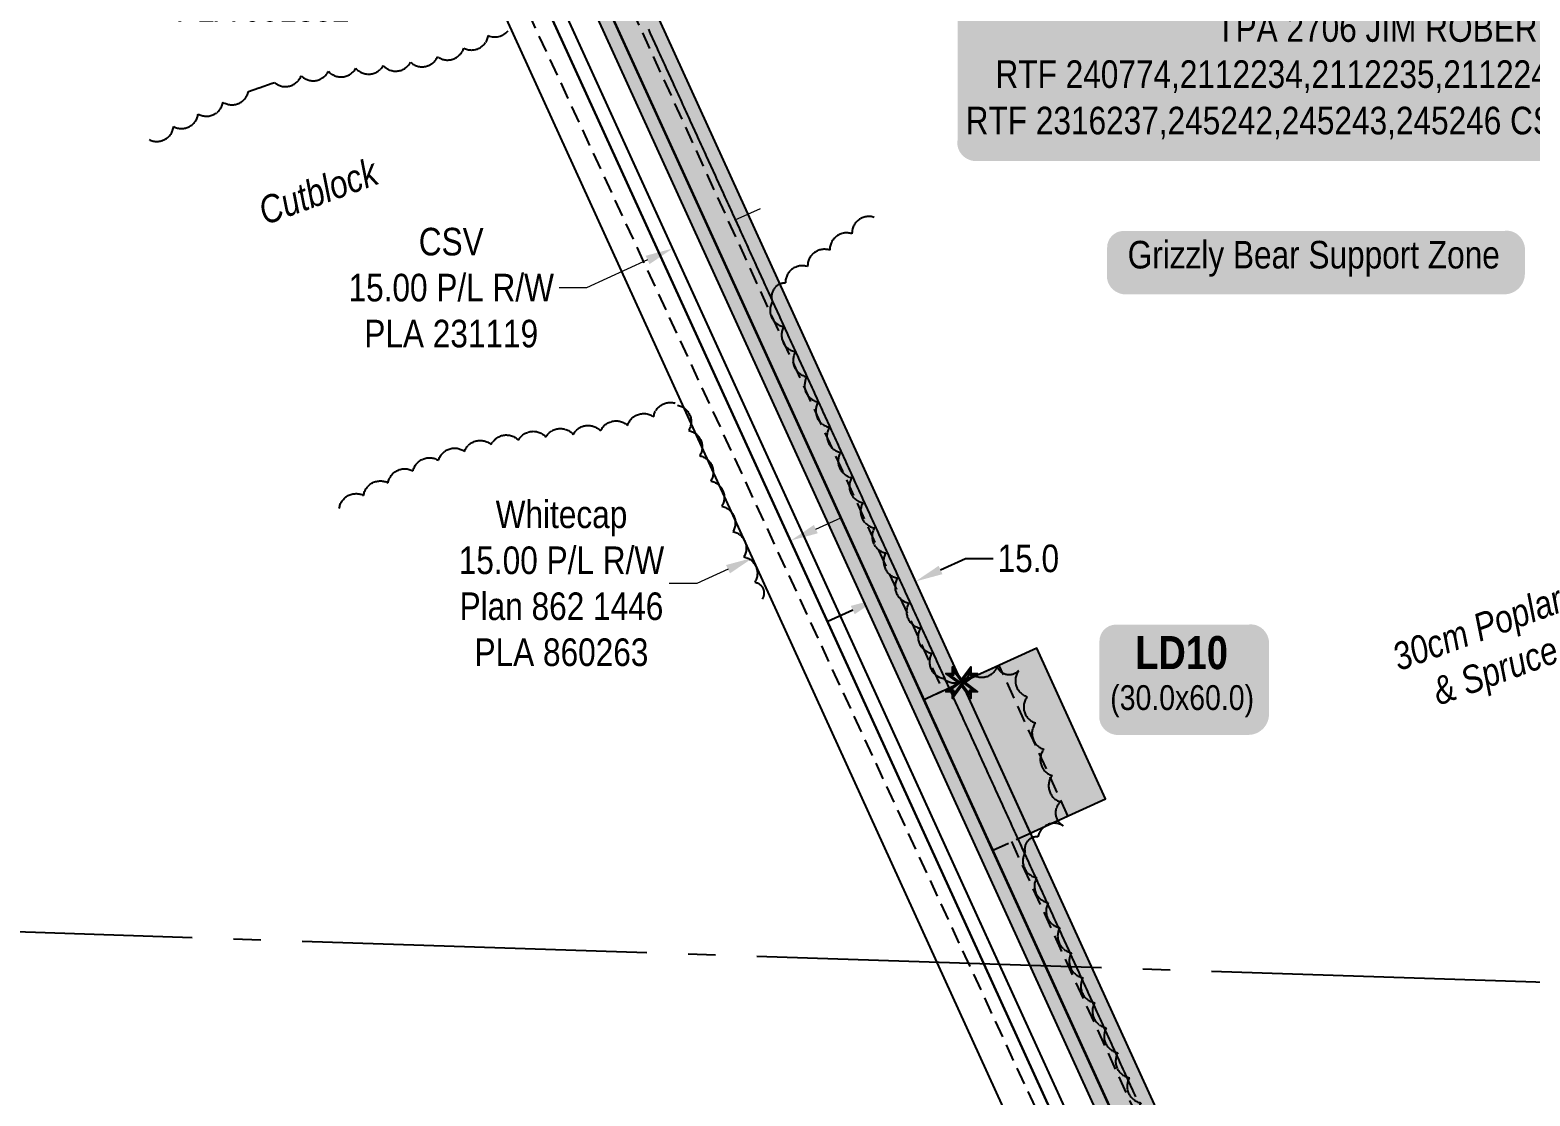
# Model space of a CAD drawing. Extents: x 347027 to 353466, y 6157949 to 6165050.
# Drawn here: x 350532 to 351076, y 6159151 to 6159537 of the extents above; entities that cross this region are included whole.
import ezdxf

# ---------------------------------------------------------------- set-up
doc = ezdxf.new("R2010")
doc.units = 0
doc.header["$LTSCALE"] = 5
doc.header["$PDSIZE"] = 20
for name, pattern in [('0', [1, 1, 0]), ('foc-QUARTERLINE', [33, 25, -3, 2, -3]), ('HIDDEN2', [1.875, 1.25, -0.625]), ('UG_PIPE', [1.875, 1.25, -0.625])]:
    doc.linetypes.add(name, pattern=pattern)
doc.layers.get('Defpoints').update_dxf_attribs({"color": 9})
for name, color, linetype in [('AS-PIPE-UG', 44, 'UG_PIPE'), ('AS-SURFACE IMPACT', 7, 'Continuous'), ('AS-WILDLIFE-BLOCK', 131, 'Continuous'), ('C-RW', 13, 'Continuous'), ('F-RW', 190, 'Continuous'), ('L-MON', 1, 'Continuous'), ('L-QSEC', 8, 'foc-QUARTERLINE'), ('P-PROPOSED', 10, 'Continuous'), ('P-PROPOSED-H', 21, 'Continuous'), ('P-TEMP-BLOCKS', 250, 'Continuous'), ('P-TEMP-H', 41, 'Continuous'), ('P-TEMP_LOG DECK', 46, 'Continuous'), ('P-TXT', 4, 'Continuous'), ('P-WORKAREA', 113, 'Continuous'), ('P-WORKAREA-H', 111, 'Continuous'), ('T-BUSH', 110, '0'), ('T-BUSH-T', 110, 'Continuous'), ('T-EXISTING TFA', 220, 'HIDDEN2')]:
    doc.layers.add(name, color=color, linetype=linetype)
for name, color, linetype, lineweight in [('C-RW-T', 13, 'Continuous', 9), ('F-RW-T', 190, 'Continuous', 9), ('T-TEXT', 48, 'Continuous', 18)]:
    doc.layers.add(name, color=color, linetype=linetype, lineweight=lineweight)
doc.styles.add('100L', font='ARIALN.TTF', dxfattribs={"height": 11})
doc.styles.add('80', font='ARIALN.TTF', dxfattribs={"height": 10})
doc.styles.add('80CG', font='ARIALN.TTF', dxfattribs={"height": 10})
doc.styles.add('BOLD', font='ARIALNB.TTF')
doc.dimstyles.new('Compass 5 000', dxfattribs={"dimscale": 5, "dimtxt": 9, "dimasz": 2, "dimexe": 0.2, "dimexo": 0.0625, "dimgap": 0.5, "dimtad": 0, "dimtih": 1, "dimtoh": 1, "dimzin": 0, "dimdsep": 46, "dimtxsty": '80CG', "dimcen": 0.1, "dimse1": 1, "dimse2": 1, "dimclrd": 256, "dimclrt": 256, "dimaunit": 1, "dimadec": 4, "dimazin": 0, "dimtfac": 0.06, "dimtofl": 0, "dimtmove": 0, "dimatfit": 1, "dimfxl": 0.2, "dimtolj": 1, "dimtzin": 0, "dimlwd": -1, "dimarcsym": 0})

# ---------------------------------------------------------------- blocks, each defined once
blk = doc.blocks.new('*U37')
h = blk.add_hatch(color=255)
edge = h.paths.add_edge_path()
edge.add_line((-69, -11.5), (69, -11.5))
edge.add_arc((69, -5.5), 6, 270, 360)
edge.add_line((75, -5.5), (75, 4))
edge.add_arc((69, 4), 6, 0, 90)
edge.add_line((69, 10), (-69, 10))
edge.add_arc((-69, 4), 6, 90, 180)
edge.add_line((-75, 4), (-75, -5.5))
edge.add_arc((-69, -5.5), 6, 180, 270)
at = {"color": 131, "flags": 128}
blk.add_lwpolyline([(-69, -11.5, 3, 3, 0), (69, -11.5, 3, 3, 0.414214), (75, -5.5, 3, 3, 0), (75, 4, 3, 0, 0.414214), (69, 10, 0, 0, 0), (-69, 10, 0, 0, 0.414214), (-75, 4, 0, 0, 0), (-75, -5.5, 0, 3, 0.414214)], format="xyseb", close=True, dxfattribs=at)
at = {"color": 131, "style": '80'}
blk.add_attdef('ENTER_TEXT_001', (-35.99, -5), '', height=10, dxfattribs=at)
blk = doc.blocks.new('*U49')
h = blk.add_hatch(color=255)
edge = h.paths.add_edge_path()
edge.add_line((-176.5, -45.5), (176.5, -45.5))
edge.add_arc((176.5, -39.5), 6, 270, 360)
edge.add_line((182.5, -39.5), (182.5, 38))
edge.add_arc((176.5, 38), 6, 0, 90)
edge.add_line((176.5, 44), (-176.5, 44))
edge.add_arc((-176.5, 38), 6, 90, 180)
edge.add_line((-182.5, 38), (-182.5, -39.5))
edge.add_arc((-176.5, -39.5), 6, 180, 270)
at = {"color": 44, "flags": 128}
blk.add_lwpolyline([(-176.5, -45.5, 3, 3, 0), (176.5, -45.5, 3, 3, 0.414214), (182.5, -39.5, 3, 3, 0), (182.5, 38, 3, 0, 0.414214), (176.5, 44, 0, 0, 0), (-176.5, 44, 0, 0, 0.414214), (-182.5, 38, 0, 0, 0), (-182.5, -39.5, 0, 3, 0.414214)], format="xyseb", close=True, dxfattribs=at)
at = {"color": 44, "style": '80'}
blk.add_attdef('ENTER_TEXT_001', (-35.99, -5), '', height=10, dxfattribs=at)
blk = doc.blocks.new('*D122')
at = {"layer": 'C-RW-T', "transparency": 16777216}
for p, q in [((350788.09, 6159468.51), (350797.19, 6159472.66)), ((350756.26, 6159453.98), (350734.15, 6159443.89)), ((350734.15, 6159443.89), (350724.15, 6159443.89))]:
    blk.add_line(p, q, dxfattribs=at)
for points in [[(350787.4, 6159470.03), (350788.78, 6159466.99), (350779, 6159464.36)], [(350755.56, 6159455.5), (350756.95, 6159452.46), (350765.35, 6159458.13)]]:
    blk.add_solid(points, dxfattribs=at)
at = {"layer": 'Defpoints', "color": 0, "transparency": 16777216}
for p in [(350765.35, 6159458.13), (350827.45, 6159358.19), (350813.81, 6159351.97)]:
    blk.add_point(p, dxfattribs=at)
at = {"layer": 'C-RW-T', "transparency": 16777216, "insert": (350685.06, 6159443.89), "char_height": 10, "attachment_point": 5, "style": '80CG'}
blk.add_mtext('\\A1;CSV\\P15.00 P/L R/W\\PPLA 231119', dxfattribs=at)
blk = doc.blocks.new('*D69')
at = {"layer": 'Defpoints', "color": 0, "transparency": 16777216}
for p in [(350705.72, 6159588.75), (350780.59, 6159424.69), (350776.06, 6159422.63)]:
    blk.add_point(p, dxfattribs=at)
at = {"layer": 'F-RW-T', "transparency": 16777216}
for p, q in [((350714.82, 6159592.9), (350723.92, 6159597.05)), ((350692.1, 6159582.53), (350665.47, 6159570.38)), ((350665.47, 6159570.38), (350655.47, 6159570.38))]:
    blk.add_line(p, q, dxfattribs=at)
for points in [[(350714.13, 6159594.42), (350715.51, 6159591.39), (350705.72, 6159588.75)], [(350691.4, 6159584.05), (350692.79, 6159581.02), (350701.19, 6159586.68)]]:
    blk.add_solid(points, dxfattribs=at)
at = {"layer": 'F-RW-T', "transparency": 16777216, "insert": (350616.7, 6159570.38), "char_height": 10, "attachment_point": 5, "style": '80CG'}
blk.add_mtext('\\A1;Taqa\\P5.00 P/L R/W\\PPlan 002 0385\\PPLA 991352', dxfattribs=at)
blk = doc.blocks.new('*D72')
at = {"layer": 'Defpoints', "color": 0, "transparency": 16777216}
for p in [(350804.98, 6159359.26), (350791.33, 6159353.03), (350794.54, 6159345.99)]:
    blk.add_point(p, dxfattribs=at)
at = {"layer": 'F-RW-T', "transparency": 16777216}
for p, q in [((350817.29, 6159356.37), (350826.39, 6159360.52)), ((350785.44, 6159341.83), (350774.13, 6159336.67)), ((350774.13, 6159336.67), (350764.13, 6159336.67))]:
    blk.add_line(p, q, dxfattribs=at)
for points in [[(350816.6, 6159357.89), (350817.99, 6159354.85), (350808.2, 6159352.22)], [(350784.75, 6159343.35), (350786.14, 6159340.32), (350794.54, 6159345.99)]]:
    blk.add_solid(points, dxfattribs=at)
at = {"layer": 'F-RW-T', "transparency": 16777216, "insert": (350725.04, 6159336.67), "char_height": 10, "attachment_point": 5, "style": '80CG'}
blk.add_mtext('\\A1;Whitecap\\P15.00 P/L R/W\\PPlan 862 1446\\PPLA 860263', dxfattribs=at)
blk = doc.blocks.new('TEMP')
h = blk.add_hatch(color=255)
h.dxf.hatch_style = 1
h.paths.add_polyline_path([(-1.15, -0.67), (-0.67, -0.67), (-0.67, -1.15), (0, -0.25), (0.67, -1.15), (0.67, -0.67), (1.15, -0.67), (0.25, 0), (1.15, 0.67), (0.67, 0.67), (0.67, 1.15), (0, 0.25), (-0.67, 1.15), (-0.67, 0.67), (-1.15, 0.67), (-0.25, 0)])
h = blk.add_hatch(color=1)
h.dxf.hatch_style = 1
h.paths.add_polyline_path([(-0.06, 0), (0.57, -0.85), (0.57, -0.36), (0, 0.06), (-0.85, -0.57), (-0.36, -0.57), (0.06, 0), (-0.57, 0.85), (-0.57, 0.36), (0, -0.06), (0.85, 0.57), (0.36, 0.57)])
at = {"color": 1}
for p, q in [((-0.08, 0), (0.08, 0)), ((0, 0.08), (0, -0.08))]:
    blk.add_line(p, q, dxfattribs=at)
at = {"color": 255, "flags": 128}
blk.add_lwpolyline([(-0.25, 0), (-1.15, 0.67), (-0.67, 0.67), (-0.67, 1.15), (0, 0.25), (0.67, 1.15), (0.67, 0.67), (1.15, 0.67), (0.25, 0), (1.15, -0.67), (0.67, -0.67), (0.67, -1.15), (0, -0.25), (-0.67, -1.15), (-0.67, -0.67), (-1.15, -0.67)], close=True, dxfattribs=at)
at = {"color": 1, "flags": 128}
blk.add_lwpolyline([(-0.08, 0), (-0.85, 0.57), (-0.57, 0.57), (-0.57, 0.85), (0, 0.08), (0.57, 0.85), (0.57, 0.57), (0.85, 0.57), (0.08, 0), (0.85, -0.57), (0.57, -0.57), (0.57, -0.85), (0, -0.08), (-0.57, -0.85), (-0.57, -0.57), (-0.85, -0.57)], close=True, dxfattribs=at)
blk = doc.blocks.new('*U189')
h = blk.add_hatch(color=191)
edge = h.paths.add_edge_path()
edge.add_line((-24, -20), (24, -20))
edge.add_arc((24, -14), 6, 270, 360)
edge.add_line((30, -14), (30, 12.5))
edge.add_arc((24, 12.5), 6, 0, 90)
edge.add_line((24, 18.5), (-24, 18.5))
edge.add_arc((-24, 12.5), 6, 90, 180)
edge.add_line((-30, 12.5), (-30, -14))
edge.add_arc((-24, -14), 6, 180, 270)
at = {"color": 250, "flags": 128}
blk.add_lwpolyline([(-24, -20, 3, 3, 0), (24, -20, 3, 3, 0.414214), (30, -14, 3, 3, 0), (30, 12.5, 3, 0, 0.414214), (24, 18.5, 0, 0, 0), (-24, 18.5, 0, 0, 0.414214), (-30, 12.5, 0, 0, 0), (-30, -14, 0, 3, 0.414214)], format="xyseb", close=True, dxfattribs=at)
at = {"flags": 128}
blk.add_lwpolyline([(-24.63, -14.8, 0, 7.5, 0), (0, 0, 0, 0, 0)], format="xyseb", dxfattribs=at)
at = {"color": 250}
for tag, p, height, style in [('TEMP_AREA_W1_001', (-9.21, 2.24), 12, 'BOLD'), ('ENTER_TEXT_001', (-30.66, -12.47), 9, '80')]:
    blk.add_attdef(tag, p, '', height=height, dxfattribs=dict(at, style=style))
blk = doc.blocks.new('*D235')
at = {"layer": 'Defpoints', "color": 0, "transparency": 16777216}
for p in [(350852.83, 6159338.7), (350853.43, 6159337.39), (350839.19, 6159332.48)]:
    blk.add_point(p, dxfattribs=at)
at = {"layer": 'P-TXT', "transparency": 16777216}
for p, q in [((350862.52, 6159341.55), (350871.62, 6159345.7)), ((350871.62, 6159345.7), (350881.62, 6159345.7)), ((350830.69, 6159327.01), (350821.59, 6159322.86))]:
    blk.add_line(p, q, dxfattribs=at)
for points in [[(350861.83, 6159343.06), (350863.22, 6159340.03), (350853.43, 6159337.39)], [(350830, 6159328.53), (350831.38, 6159325.5), (350839.79, 6159331.17)]]:
    blk.add_solid(points, dxfattribs=at)
at = {"layer": 'P-TXT', "transparency": 16777216, "insert": (350894.37, 6159345.7), "char_height": 10, "attachment_point": 5, "style": '80CG'}
blk.add_mtext('\\A1;15.0', dxfattribs=at)

msp = doc.modelspace()

# ---------------------------------------------------------------- hatches: boundary and pattern name
at = {"layer": 'P-PROPOSED-H'}
h = msp.add_hatch(color=256, dxfattribs=at)
h.dxf.hatch_style = 1
h.paths.add_polyline_path([(349071.588, 6164537.694), (349086.575, 6164537.171), (349067.314, 6163985.307), (349085.005, 6163919), (349074.357, 6163607.538), (349069.582, 6163389.634), (349063.657, 6163274.078), (349041.711, 6163211.971), (349031.091, 6162819.545), (349019.053, 6162769.819), (349000.85, 6162239.091), (348984.963, 6162181.488), (349042.785, 6162018.632), (349032.946, 6161574.903), (349373.228, 6160914.377), (349533.941, 6160881.02), (349622.67, 6160762.612), (349747.609, 6160761.905), (349747.777, 6160766.903), (350146.773, 6160764.643), (350196.848, 6160654.939), (350246.79, 6160654.571), (350406.69, 6160304.187), (350602.109, 6159876.003), (350612.691, 6159864.849), (350870.169, 6159300.714), (351063.137, 6158877.92), (351095.812, 6158809.66), (351136.641, 6158724.366), (351202.148, 6158592.506), (351209.757, 6158577.19), (351214.263, 6158567.999), (351285.68, 6158421.816), (351300.183, 6158379.243), (351284.161, 6158379.77), (351271.791, 6158416.084), (351212.911, 6158501.531), (351199.18, 6158531.605), (351197.229, 6158568.702), (351081.021, 6158802.618), (350856.526, 6159294.487), (350600.089, 6159856.344), (350589.506, 6159867.498), (350393.255, 6160298.066), (350237.261, 6160639.645), (350187.153, 6160640.014), (350137.389, 6160749.7), (349762.275, 6160751.824), (349762.107, 6160746.826), (349615.136, 6160747.659), (349525.341, 6160867.49), (349363.174, 6160901.148), (349017.87, 6161571.424), (349027.731, 6162016.21), (348969.25, 6162180.921), (348985.923, 6162241.373), (349004.119, 6162771.861), (349016.143, 6162821.534), (349026.784, 6163214.739), (349048.792, 6163277.021), (349054.595, 6163390.182), (349059.366, 6163607.958), (349069.942, 6163917.287), (349052.25, 6163983.598), (349071.588, 6164537.694), (349086.575, 6164537.171)])
at = {"layer": 'P-TEMP-H'}
h = msp.add_hatch(color=256, dxfattribs=at)
h.dxf.hatch_style = 1
h.paths.add_polyline_path([(350895.074, 6159246.143), (350922.36, 6159258.595), (350897.456, 6159313.166), (350870.17, 6159300.714)])
at = {"layer": 'P-WORKAREA-H'}
h = msp.add_hatch(color=256, dxfattribs=at)
h.dxf.hatch_style = 1
h.paths.add_polyline_path([(350608.326, 6159838.296), (350900.581, 6159197.964), (351081.021, 6158802.618), (351185.052, 6158593.213), (351179.354, 6158593.449), (351076.508, 6158800.467), (350896.033, 6159195.888), (350601.982, 6159840.157)])

# ---------------------------------------------------------------- linework, layer by layer
at = {"layer": 'AS-PIPE-UG', "flags": 128}
msp.add_lwpolyline([(350087.781, 6160907.06), (350148.632, 6160782.437), (350167.089, 6160735.805), (350259.372, 6160537.734), (350318.794, 6160404.908), (350371.062, 6160289.011), (350432.423, 6160152.889), (350498.822, 6160011.45), (350561.886, 6159869.689), (350588.768, 6159811.79), (351156.225, 6158586.57), (351162.181, 6158572.518)], dxfattribs=at)
at = {"layer": 'C-RW', "flags": 128}
msp.add_lwpolyline([(349747.777, 6160766.903), (350163.319, 6160764.55), (350379.614, 6160291.836), (350576.901, 6159858.996), (350587.486, 6159847.839), (351067.481, 6158796.167), (351182.417, 6158564.812), (351184.354, 6158527.97), (351199.816, 6158494.106), (351258.264, 6158409.284), (351268.139, 6158380.296), (351284.161, 6158379.77), (351271.791, 6158416.084), (351212.911, 6158501.531), (351199.18, 6158531.605), (351197.229, 6158568.702), (351081.021, 6158802.618), (350600.089, 6159856.344), (350589.506, 6159867.498), (350393.255, 6160298.066), (350175.686, 6160774.477), (349592.622, 6160777.779)], dxfattribs=at)
at = {"layer": 'F-RW', "flags": 128}
msp.add_lwpolyline([(350488.18, 6160053.646), (350583.414, 6159844.18), (350590.432, 6159828.805), (350878.272, 6159198.682), (351160.846, 6158579.151), (351162.707, 6158575.074), (351165.127, 6158569.773), (351199.816, 6158494.106), (351258.264, 6158409.284), (351268.139, 6158380.296), (351258.344, 6158380.619), (351252.16, 6158380.824), (351244.653, 6158402.495), (351186.718, 6158486.685), (351148.234, 6158570.658), (351142.008, 6158584.299), (350861.316, 6159199.235), (350573.548, 6159829.673), (350566.53, 6159845.046), (350142.198, 6160774.667)], dxfattribs=at)
at = {"layer": 'F-RW'}
for points in [[(350403.215, 6159853.548), (350481.256, 6159849.485), (350511.386, 6159847.917), (350566.783, 6159845.033), (350583.414, 6159844.18), (350589.294, 6159843.878), (350883.818, 6159198.498), (350936.258, 6159083.599), (351067.481, 6158796.167), (351165.766, 6158598.328)], [(351165.117, 6158579.033), (351160.846, 6158579.151), (350878.272, 6159198.682), (350590.432, 6159828.805), (350573.8, 6159829.659), (350510.88, 6159832.986), (350480.749, 6159834.547), (350402.705, 6159838.588)]]:
    msp.add_lwpolyline(points, dxfattribs=at)
at = {"layer": 'L-QSEC'}
msp.add_line((351250.684, 6159186.404), (350479.758, 6159211.859), dxfattribs=at)
at = {"layer": 'P-PROPOSED', "flags": 128}
msp.add_lwpolyline([(350406.69, 6160304.187), (350602.109, 6159876.003), (350612.691, 6159864.849), (350870.169, 6159300.714), (351063.137, 6158877.92), (351095.812, 6158809.66), (351136.641, 6158724.366), (351202.148, 6158592.506), (351209.757, 6158577.19), (351214.263, 6158567.999), (351285.68, 6158421.816), (351300.183, 6158379.243), (351284.161, 6158379.77), (351271.791, 6158416.084), (351212.911, 6158501.531), (351199.18, 6158531.605), (351197.229, 6158568.702), (351081.021, 6158802.618), (350856.526, 6159294.487), (350600.089, 6159856.344), (350589.506, 6159867.498), (350393.255, 6160298.066)], dxfattribs=at)
at = {"layer": 'P-PROPOSED'}
msp.add_polyline3d([(350756.549, 6159537.619, 892.496), (350756.964, 6159536.71, 892.49), (350757.379, 6159535.801, 892.501), (350757.793, 6159534.893, 892.51), (350758.208, 6159533.984, 892.447), (350758.623, 6159533.075, 892.361), (350759.038, 6159532.167, 892.321), (350759.452, 6159531.258, 892.21), (350759.867, 6159530.349, 892.211), (350760.282, 6159529.441, 892.237), (350760.697, 6159528.532, 892.232), (350761.111, 6159527.623, 892.207), (350761.526, 6159526.715, 892.2), (350761.941, 6159525.806, 892.189), (350762.355, 6159524.897, 892.185), (350762.77, 6159523.989, 892.15), (350763.185, 6159523.08, 892.09), (350763.6, 6159522.171, 892.086), (350764.014, 6159521.263, 892.068), (350764.429, 6159520.354, 892.057), (350764.844, 6159519.445, 891.93), (350765.259, 6159518.537, 891.92), (350765.673, 6159517.628, 891.86), (350766.088, 6159516.719, 891.857), (350766.503, 6159515.811, 891.818), (350766.917, 6159514.902, 891.75), (350767.332, 6159513.993, 891.693), (350767.747, 6159513.085, 891.6), (350768.162, 6159512.176, 891.6), (350768.576, 6159511.267, 891.597), (350768.991, 6159510.359, 891.608), (350769.406, 6159509.45, 891.471), (350769.821, 6159508.541, 891.46), (350770.235, 6159507.633, 891.384), (350770.65, 6159506.724, 891.405), (350771.065, 6159505.815, 891.285), (350771.479, 6159504.907, 891.17), (350771.894, 6159503.998, 891.14), (350772.309, 6159503.089, 891.115), (350772.724, 6159502.181, 891.115), (350773.138, 6159501.272, 891.02), (350773.553, 6159500.363, 891.018), (350773.968, 6159499.455, 890.856), (350774.383, 6159498.546, 890.85), (350774.797, 6159497.637, 890.767), (350775.212, 6159496.729, 890.74), (350775.627, 6159495.82, 890.707), (350776.041, 6159494.911, 890.676), (350776.456, 6159494.003, 890.64), (350776.871, 6159493.094, 890.609), (350777.286, 6159492.185, 890.604), (350777.7, 6159491.277, 890.58), (350778.115, 6159490.368, 890.557), (350778.53, 6159489.459, 890.437), (350778.945, 6159488.551, 890.43), (350779.359, 6159487.642, 890.35), (350779.774, 6159486.733, 890.32), (350780.189, 6159485.825, 890.281), (350780.603, 6159484.916, 890.258), (350781.018, 6159484.007, 890.237), (350781.433, 6159483.099, 890.18), (350781.848, 6159482.19, 890.165), (350782.262, 6159481.281, 890.063), (350782.677, 6159480.373, 890.022), (350783.092, 6159479.464, 890.036), (350783.507, 6159478.555, 890.04), (350783.921, 6159477.647, 889.93), (350784.336, 6159476.738, 889.894), (350784.751, 6159475.829, 889.918), (350785.165, 6159474.921, 889.94), (350785.58, 6159474.012, 889.907), (350785.995, 6159473.103, 889.848), (350786.41, 6159472.195, 889.817), (350786.824, 6159471.286, 889.685), (350787.239, 6159470.377, 889.68), (350787.654, 6159469.469, 889.635), (350788.069, 6159468.56, 889.62), (350788.483, 6159467.651, 889.562), (350788.898, 6159466.743, 889.57), (350789.313, 6159465.834, 889.516), (350789.727, 6159464.925, 889.47), (350790.142, 6159464.017, 889.406), (350790.557, 6159463.108, 889.33), (350790.972, 6159462.199, 889.329), (350791.386, 6159461.291, 889.23), (350791.801, 6159460.382, 889.23), (350792.216, 6159459.473, 889.158), (350792.631, 6159458.565, 889.15), (350793.045, 6159457.656, 889.1), (350793.46, 6159456.747, 889.08), (350793.875, 6159455.839, 889.053), (350794.289, 6159454.93, 889.014), (350794.704, 6159454.021, 888.966), (350795.119, 6159453.113, 888.91), (350795.534, 6159452.204, 888.891), (350795.948, 6159451.295, 888.797), (350796.363, 6159450.387, 888.777), (350796.778, 6159449.478, 888.699), (350797.193, 6159448.569, 888.68), (350797.607, 6159447.661, 888.616), (350798.022, 6159446.752, 888.585), (350798.437, 6159445.843, 888.512), (350798.851, 6159444.935, 888.487), (350799.266, 6159444.026, 888.473), (350799.681, 6159443.117, 888.44), (350800.096, 6159442.209, 888.411), (350800.51, 6159441.3, 888.285), (350800.925, 6159440.391, 888.25), (350801.34, 6159439.483, 888.17), (350801.755, 6159438.574, 888.16), (350802.169, 6159437.665, 888.078), (350802.584, 6159436.757, 888.039), (350802.999, 6159435.848, 888.025), (350803.413, 6159434.939, 888.02), (350803.828, 6159434.031, 888.003), (350804.243, 6159433.122, 887.949), (350804.658, 6159432.213, 887.919), (350805.072, 6159431.305, 887.88), (350805.487, 6159430.396, 887.88), (350805.902, 6159429.487, 887.888), (350806.317, 6159428.579, 887.848), (350806.731, 6159427.67, 887.716), (350807.146, 6159426.761, 887.66), (350807.561, 6159425.853, 887.655), (350807.975, 6159424.944, 887.644), (350808.39, 6159424.035, 887.586), (350808.805, 6159423.127, 887.546), (350809.22, 6159422.218, 887.533), (350809.634, 6159421.309, 887.44), (350810.049, 6159420.401, 887.428), (350810.464, 6159419.492, 887.358), (350810.879, 6159418.583, 887.341), (350811.293, 6159417.675, 887.319), (350811.708, 6159416.766, 887.31), (350812.123, 6159415.857, 887.254), (350812.537, 6159414.949, 887.233), (350812.952, 6159414.04, 887.217), (350813.367, 6159413.131, 887.17), (350813.782, 6159412.222, 887.171), (350814.196, 6159411.314, 887.153), (350814.611, 6159410.405, 887.116), (350815.026, 6159409.496, 887.002), (350815.44, 6159408.588, 886.99), (350815.855, 6159407.679, 886.865), (350816.27, 6159406.77, 886.791), (350816.685, 6159405.862, 886.715), (350817.099, 6159404.953, 886.63), (350817.514, 6159404.044, 886.567), (350817.929, 6159403.136, 886.439), (350818.344, 6159402.227, 886.41), (350818.758, 6159401.318, 886.281), (350819.173, 6159400.41, 886.28), (350819.588, 6159399.501, 886.132), (350820.002, 6159398.592, 886.093), (350820.417, 6159397.684, 885.874), (350820.832, 6159396.775, 885.723), (350821.247, 6159395.866, 885.669), (350821.661, 6159394.958, 885.63), (350822.076, 6159394.049, 885.574), (350822.491, 6159393.14, 885.415), (350822.906, 6159392.232, 885.327), (350823.32, 6159391.323, 885.31), (350823.735, 6159390.414, 885.31), (350824.15, 6159389.506, 885.245), (350824.564, 6159388.597, 885.207), (350824.979, 6159387.688, 885.187), (350825.394, 6159386.78, 885.19), (350825.809, 6159385.871, 885.11), (350826.223, 6159384.962, 885.014), (350826.638, 6159384.054, 884.95), (350827.053, 6159383.145, 884.85), (350827.468, 6159382.236, 884.839), (350827.882, 6159381.328, 884.77), (350828.297, 6159380.419, 884.794), (350828.712, 6159379.51, 884.731), (350829.126, 6159378.602, 884.71), (350829.541, 6159377.693, 884.615), (350829.956, 6159376.784, 884.567), (350830.371, 6159375.876, 884.501), (350830.785, 6159374.967, 884.459), (350831.2, 6159374.058, 884.406), (350831.615, 6159373.15, 884.29), (350832.03, 6159372.241, 884.277), (350832.444, 6159371.332, 884.235), (350832.859, 6159370.424, 884.276), (350833.274, 6159369.515, 884.151), (350833.688, 6159368.606, 884.13), (350834.103, 6159367.698, 884.131), (350834.518, 6159366.789, 884.175), (350834.933, 6159365.88, 884.215), (350835.347, 6159364.972, 884.21), (350835.762, 6159364.063, 884.16), (350836.177, 6159363.154, 884.056), (350836.592, 6159362.246, 884.054), (350837.006, 6159361.337, 883.99), (350837.421, 6159360.428, 883.99), (350837.836, 6159359.52, 883.862), (350838.25, 6159358.611, 883.847), (350838.665, 6159357.702, 883.729), (350839.08, 6159356.794, 883.66), (350839.495, 6159355.885, 883.543), (350839.909, 6159354.976, 883.421), (350840.324, 6159354.068, 883.381), (350840.739, 6159353.159, 883.28), (350841.154, 6159352.25, 883.267), (350841.568, 6159351.342, 883.03), (350841.983, 6159350.433, 883.046), (350842.398, 6159349.524, 882.887), (350842.812, 6159348.616, 882.866), (350843.227, 6159347.707, 882.79), (350843.642, 6159346.798, 882.75), (350844.057, 6159345.89, 882.65), (350844.471, 6159344.981, 882.609), (350844.886, 6159344.072, 882.64), (350845.301, 6159343.164, 882.53), (350845.716, 6159342.255, 882.502), (350846.13, 6159341.346, 882.316), (350846.545, 6159340.438, 882.361), (350846.96, 6159339.529, 882.307), (350847.374, 6159338.62, 882.29), (350847.789, 6159337.712, 882.197), (350848.204, 6159336.803, 882.141), (350848.619, 6159335.894, 882.03), (350849.033, 6159334.986, 881.92), (350849.448, 6159334.077, 881.881), (350849.863, 6159333.168, 881.79), (350850.278, 6159332.26, 881.757), (350850.692, 6159331.351, 881.644), (350851.107, 6159330.442, 881.64), (350851.522, 6159329.534, 881.514), (350851.936, 6159328.625, 881.49), (350852.351, 6159327.716, 881.412), (350852.766, 6159326.808, 881.408), (350853.181, 6159325.899, 881.32), (350853.595, 6159324.99, 881.21), (350854.01, 6159324.082, 881.111), (350854.425, 6159323.173, 880.911), (350854.84, 6159322.264, 880.907), (350855.254, 6159321.356, 880.74), (350855.669, 6159320.447, 880.74), (350856.084, 6159319.538, 880.665), (350856.498, 6159318.63, 880.678), (350856.913, 6159317.721, 880.508), (350857.328, 6159316.812, 880.4), (350857.743, 6159315.904, 880.358), (350858.157, 6159314.995, 880.318), (350858.572, 6159314.086, 880.266), (350858.987, 6159313.178, 880.13), (350859.402, 6159312.269, 880.122), (350859.816, 6159311.36, 880.05), (350860.231, 6159310.452, 880.09), (350860.646, 6159309.543, 880.049), (350861.06, 6159308.634, 880.06), (350861.475, 6159307.726, 879.956), (350861.89, 6159306.817, 879.9), (350862.305, 6159305.908, 879.867), (350862.719, 6159305, 879.785), (350863.134, 6159304.091, 879.748), (350863.549, 6159303.182, 879.64), (350863.964, 6159302.274, 879.633), (350864.378, 6159301.365, 879.544), (350864.793, 6159300.456, 879.573), (350865.208, 6159299.548, 879.357), (350865.622, 6159298.639, 879.31), (350866.037, 6159297.73, 879.26), (350866.452, 6159296.821, 879.208), (350866.867, 6159295.912, 879.075), (350867.282, 6159295.003, 878.94), (350867.697, 6159294.094, 878.893), (350868.111, 6159293.185, 878.753), (350868.526, 6159292.277, 878.712), (350868.941, 6159291.368, 878.63), (350869.356, 6159290.459, 878.63), (350869.771, 6159289.55, 878.441), (350870.186, 6159288.641, 878.386), (350870.6, 6159287.732, 878.254), (350871.015, 6159286.823, 878.16), (350871.43, 6159285.914, 878.123), (350871.845, 6159285.005, 878.08), (350872.26, 6159284.096, 878.01), (350872.675, 6159283.188, 877.813), (350873.089, 6159282.279, 877.785), (350873.504, 6159281.37, 877.83), (350873.919, 6159280.461, 877.828), (350874.334, 6159279.552, 877.792), (350874.749, 6159278.643, 877.746), (350875.164, 6159277.734, 877.666), (350875.578, 6159276.825, 877.63), (350875.993, 6159275.916, 877.638), (350876.408, 6159275.007, 877.619), (350876.823, 6159274.098, 877.583), (350877.238, 6159273.19, 877.57), (350877.653, 6159272.281, 877.572), (350878.067, 6159271.372, 877.585), (350878.482, 6159270.463, 877.572), (350878.897, 6159269.554, 877.494), (350879.312, 6159268.645, 877.48), (350879.727, 6159267.736, 877.493), (350880.142, 6159266.827, 877.507), (350880.556, 6159265.918, 877.494), (350880.971, 6159265.009, 877.47), (350881.386, 6159264.1, 877.454), (350881.801, 6159263.192, 877.41), (350882.216, 6159262.283, 877.402), (350882.631, 6159261.374, 877.295), (350883.046, 6159260.465, 877.3), (350883.46, 6159259.556, 877.251), (350883.875, 6159258.647, 877.24), (350884.29, 6159257.738, 877.18), (350884.705, 6159256.829, 877.141), (350885.12, 6159255.92, 877.067), (350885.535, 6159255.011, 876.99), (350885.949, 6159254.103, 876.968), (350886.364, 6159253.194, 876.877), (350886.779, 6159252.285, 876.845), (350887.194, 6159251.376, 876.81), (350887.609, 6159250.467, 876.81), (350888.024, 6159249.558, 876.754), (350888.438, 6159248.649, 876.745), (350888.853, 6159247.74, 876.693), (350889.268, 6159246.831, 876.66), (350889.683, 6159245.922, 876.615), (350890.098, 6159245.013, 876.56), (350890.513, 6159244.105, 876.569), (350890.927, 6159243.196, 876.62), (350891.342, 6159242.287, 876.612), (350891.757, 6159241.378, 876.53), (350892.172, 6159240.469, 876.541), (350892.587, 6159239.56, 876.484), (350893.002, 6159238.651, 876.48), (350893.416, 6159237.742, 876.442), (350893.831, 6159236.833, 876.42), (350894.246, 6159235.924, 876.444), (350894.661, 6159235.016, 876.435), (350895.076, 6159234.107, 876.408), (350895.491, 6159233.198, 876.32), (350895.905, 6159232.289, 876.308), (350896.32, 6159231.38, 876.189), (350896.735, 6159230.471, 876.197), (350897.15, 6159229.562, 876.168), (350897.565, 6159228.653, 876.16), (350897.98, 6159227.744, 876.148), (350898.394, 6159226.835, 876.135), (350898.809, 6159225.926, 876.069), (350899.224, 6159225.018, 875.99), (350899.639, 6159224.109, 875.979), (350900.054, 6159223.2, 875.933), (350900.469, 6159222.291, 875.892), (350900.883, 6159221.382, 875.93), (350901.298, 6159220.473, 875.93), (350901.713, 6159219.564, 875.881), (350902.128, 6159218.655, 875.851), (350902.543, 6159217.746, 875.729), (350902.958, 6159216.837, 875.68), (350903.372, 6159215.928, 875.689), (350903.787, 6159215.02, 875.7), (350904.202, 6159214.111, 875.636), (350904.617, 6159213.202, 875.5), (350905.032, 6159212.293, 875.446), (350905.447, 6159211.384, 875.401), (350905.861, 6159210.475, 875.4), (350906.276, 6159209.566, 875.403), (350906.691, 6159208.657, 875.333), (350907.106, 6159207.748, 875.275), (350907.521, 6159206.839, 875.26), (350907.936, 6159205.931, 875.273), (350908.35, 6159205.022, 875.223), (350908.765, 6159204.113, 875.14), (350909.18, 6159203.204, 875.08), (350909.595, 6159202.295, 875.073), (350910.01, 6159201.386, 874.998), (350910.425, 6159200.477, 875.022), (350910.839, 6159199.568, 874.994), (350911.254, 6159198.659, 874.98), (350911.669, 6159197.75, 874.986), (350912.084, 6159196.841, 874.966), (350912.499, 6159195.933, 874.842), (350912.914, 6159195.024, 874.71), (350913.328, 6159194.115, 874.679), (350913.743, 6159193.206, 874.59), (350914.158, 6159192.297, 874.574), (350914.573, 6159191.388, 874.496), (350914.988, 6159190.479, 874.44), (350915.403, 6159189.57, 874.336), (350915.817, 6159188.661, 874.31), (350916.232, 6159187.752, 874.25), (350916.647, 6159186.843, 874.177), (350917.062, 6159185.935, 874.128), (350917.477, 6159185.026, 874.1), (350917.892, 6159184.117, 874.049), (350918.306, 6159183.208, 873.847), (350918.721, 6159182.299, 873.79), (350919.136, 6159181.39, 873.74), (350919.551, 6159180.481, 873.74), (350919.966, 6159179.572, 873.68), (350920.381, 6159178.663, 873.646), (350920.795, 6159177.754, 873.629), (350921.21, 6159176.846, 873.63), (350921.625, 6159175.937, 873.569), (350922.04, 6159175.028, 873.491), (350922.455, 6159174.119, 873.458), (350922.87, 6159173.21, 873.322), (350923.284, 6159172.301, 873.32), (350923.699, 6159171.392, 873.32), (350924.114, 6159170.483, 873.298), (350924.529, 6159169.574, 873.141), (350924.944, 6159168.665, 873.09), (350925.359, 6159167.756, 873.09), (350925.774, 6159166.848, 873.09), (350926.188, 6159165.939, 873.006), (350926.603, 6159165.03, 872.888), (350927.018, 6159164.121, 872.842), (350927.433, 6159163.212, 872.82), (350927.848, 6159162.303, 872.81), (350928.263, 6159161.394, 872.667), (350928.677, 6159160.485, 872.649), (350929.092, 6159159.576, 872.56), (350929.507, 6159158.667, 872.54), (350929.922, 6159157.758, 872.452), (350930.337, 6159156.85, 872.365), (350930.752, 6159155.941, 872.272), (350931.166, 6159155.032, 872.19), (350931.581, 6159154.123, 872.172), (350931.996, 6159153.214, 872.128), (350932.411, 6159152.305, 872.156), (350932.826, 6159151.396, 872.092), (350933.241, 6159150.487, 872.09)], dxfattribs=at)
at = {"layer": 'P-TEMP_LOG DECK'}
msp.add_lwpolyline([(350895.074, 6159246.143), (350922.36, 6159258.595), (350897.456, 6159313.166), (350870.17, 6159300.714)], close=True, dxfattribs=at)
at = {"layer": 'P-WORKAREA'}
msp.add_lwpolyline([(350608.326, 6159838.296), (350900.581, 6159197.964), (351081.021, 6158802.618), (351185.052, 6158593.213), (351179.354, 6158593.449), (351076.508, 6158800.467), (350896.033, 6159195.888), (350601.982, 6159840.157)], close=True, dxfattribs=at)
at = {"layer": 'T-BUSH', "flags": 128}
for points in [[(350575.558, 6159497.618, 0.520567), (350584.374, 6159502.333, 0.5205671), (350593.262, 6159506.911, 0.5205671), (350602.288, 6159511.208, 0.5205671), (350611.508, 6159515.069), (350620.958, 6159518.325, 0.5205671), (350630.641, 6159520.803, 0.5205671), (350640.503, 6159522.424, 0.5205671), (350650.442, 6159523.507, 0.5205671), (350660.393, 6159524.466, 0.5205671), (350670.311, 6159525.714, 0.5205671), (350680.108, 6159527.688, 0.5205671), (350689.585, 6159530.842, 0.5205671), (350698.5, 6159535.353, 0.3363682), (350705.661, 6159537.119, 0.3363682)], [(350838.426, 6159469.43, 0.5205671), (350830.387, 6159463.481, 0.5205671), (350822.349, 6159457.532, 0.5205671), (350814.311, 6159451.583, 0.5205671), (350806.273, 6159445.635, 0.5205671), (350801.511, 6159438.846, 0.5205671), (350805.698, 6159429.765, 0.5205671), (350809.885, 6159420.684, 0.5205671), (350814.073, 6159411.603, 0.5205671), (350818.141, 6159402.468, 0.5205671), (350822.199, 6159393.328, 0.5205671), (350826.258, 6159384.189, 0.5205671), (350830.317, 6159375.05, 0.5205671), (350834.375, 6159365.91, 0.5205671), (350838.529, 6159356.814, 0.5205671), (350842.693, 6159347.722, 0.5205671), (350846.857, 6159338.63, 0.5205671), (350851.021, 6159329.538, 0.5205671), (350855.185, 6159320.446, 0.5205671), (350859.348, 6159311.354, 0.5205671), (350863.512, 6159302.263, 0.5205671), (350873.275, 6159304.29, 0.5205671), (350883.059, 6159306.358, 0.5205671), (350890.923, 6159305.14, 0.5205671), (350893.933, 6159295.603, 0.5205671), (350896.942, 6159286.067, 0.5205671), (350899.952, 6159276.53, 0.5205671), (350902.961, 6159266.994, 0.5205671), (350905.971, 6159257.457, 0.5205671), (350907.014, 6159248.811, 0.5205671), (350897.861, 6159244.783, 0.5205671), (350893.197, 6159239.059, 0.5205671), (350897.403, 6159229.986, 0.5205671), (350901.608, 6159220.913, 0.5205671), (350905.814, 6159211.841, 0.5205671), (350910.019, 6159202.768, 0.5205671), (350914.225, 6159193.695, 0.5205671), (350918.43, 6159184.623, 0.5205671), (350922.636, 6159175.55, 0.5205671), (350926.841, 6159166.477, 0.5205671), (350931.047, 6159157.404, 0.5205671), (350935.19, 6159148.303, 0.5205671), (350939.307, 6159139.19, 0.5205671), (350943.424, 6159130.077, 0.5205671), (350947.541, 6159120.964, 0.5205671), (350951.658, 6159111.851, 0.5205671), (350955.775, 6159102.737, 0.5205671), (350959.892, 6159093.624, 0.5205671), (350964.009, 6159084.511, 0.5205671), (350968.126, 6159075.398, 0.5205671), (350972.243, 6159066.284, 0.5205671), (350976.36, 6159057.171, 0.5205671), (350980.477, 6159048.058, 0.5205671), (350984.594, 6159038.945, 0.5205671), (350988.714, 6159029.833, 0.5205671), (350992.833, 6159020.721, 0.5205671), (350996.953, 6159011.609, 0.5205671), (351001.073, 6159002.497, 0.5205671), (351005.193, 6158993.385, 0.5205671), (351009.312, 6158984.273, 0.5205671), (351013.432, 6158975.161, 0.5205671), (351017.552, 6158966.049, 0.5205671), (351021.671, 6158956.937, 0.5205671), (351025.791, 6158947.825, 0.5205671), (351029.911, 6158938.713, 0.5205671), (351034.031, 6158929.601, 0.5205671), (351038.368, 6158920.592, 0.5205671), (351042.749, 6158911.602, 0.5205671), (351047.13, 6158902.613, 0.5205671), (351051.511, 6158893.624, 0.5205671), (351055.891, 6158884.634, 0.5205671), (351061.981, 6158879.626, 0.5205671), (351071.514, 6158882.644, 0.5205671), (351081.048, 6158885.662, 0.5205671), (351087.364, 6158878.522, 0.5205671), (351093.42, 6158870.565, 0.5205671), (351099.477, 6158862.607, 0.5205671), (351105.534, 6158854.65, 0.5205671), (351111.59, 6158846.693, 0.5205671), (351110.97, 6158839.316, 0.5205671), (351103.633, 6158832.522, 0.5205671), (351096.295, 6158825.727, 0.5205671), (351096.534, 6158817.586, 0.5205671), (351101.078, 6158808.678, 0.5205671), (351105.623, 6158799.771, 0.5205671), (351110.168, 6158790.863, 0.5205671), (351114.713, 6158781.955, 0.5205671), (351119.257, 6158773.048, 0.5205671), (351123.802, 6158764.14, 0.5205671), (351128.347, 6158755.232, 0.5205671), (351132.891, 6158746.325, 0.5205671), (351137.436, 6158737.417, 0.5205671), (351141.981, 6158728.51, 0.5205671), (351146.525, 6158719.602, 0.5205671), (351150.935, 6158710.627, 0.5205671), (351155.318, 6158701.639, 0.5205671), (351159.701, 6158692.65, 0.5205671), (351164.084, 6158683.662, 0.5205671), (351168.466, 6158674.673, 0.5205671), (351172.849, 6158665.685, 0.5205671), (351177.232, 6158656.697, 0.5205671), (351181.615, 6158647.708, 0.5205671), (351185.997, 6158638.72, 0.5205671), (351193.141, 6158634.17, 0.5205671), (351199.889, 6158631.613, 0.5205671), (351204.024, 6158622.508, 0.5205671), (351208.159, 6158613.403, 0.5205671), (351212.294, 6158604.298, 0.5205671), (351216.429, 6158595.193, 0.5205671), (351229.814, 6158595.47, 0.5205671)], [(350644.464, 6159363.866, -0.5205671), (350653.28, 6159368.581, -0.5205671), (350662.167, 6159373.159, -0.5205671), (350671.194, 6159377.456, -0.5205671), (350680.414, 6159381.317, -0.5205671), (350689.864, 6159384.573, -0.5205671), (350699.546, 6159387.051, -0.5205671), (350709.409, 6159388.672, -0.5205671), (350719.347, 6159389.755, -0.5205671), (350729.299, 6159390.714, -0.5205671), (350739.217, 6159391.962, -0.5205671), (350749.014, 6159393.936, -0.5205671), (350758.491, 6159397.09, -0.4610232), (350766.327, 6159402.052, -0.4610232)], [(350767.183, 6159401.288, -0.5205671), (350771.185, 6159392.126, -0.5205671), (350775.186, 6159382.965, -0.5205671), (350779.188, 6159373.803, -0.5205671), (350783.189, 6159364.641, -0.5205671), (350787.191, 6159355.479, -0.5205671), (350791.193, 6159346.317, -0.5205671), (350795.194, 6159337.156, -0.5205671), (350797.887, 6159330.99, -0.5205671)]]:
    msp.add_lwpolyline(points, format="xyb", dxfattribs=at)
at = {"layer": 'T-EXISTING TFA', "flags": 128}
for points in [[(350688.408, 6159662.836), (350695.229, 6159665.949), (350863.348, 6159297.6), (350856.565, 6159294.402)], [(350888.254, 6159243.03), (351056.373, 6158874.681), (351049.551, 6158871.568), (350881.431, 6159239.916)]]:
    msp.add_lwpolyline(points, close=True, dxfattribs=at)
at = {"layer": 'T-EXISTING TFA'}
msp.add_lwpolyline([(350881.431, 6159239.916), (350908.716, 6159252.368), (350883.812, 6159306.94), (350856.526, 6159294.487)], close=True, dxfattribs=at)

# ---------------------------------------------------------------- block references
at = {"layer": 'AS-SURFACE IMPACT'}
ref = msp.add_blockref('*U49', (351051.184, 6159536.855), dxfattribs=at)
ref.add_attrib('ENTER_TEXT_001', 'DTLG910005 Norbord Inc.', (350983.745, 6159566.774), dxfattribs={"layer": '0', "color": 44, "height": 10, "style": '80'})
ref.add_attrib('ENTER_TEXT_002', 'FMA6900016 Weyerhaeuser Company Limited', (350931.729, 6159549.93), dxfattribs={"layer": '0', "color": 44, "height": 10, "style": '80'})
ref.add_attrib('ENTER_TEXT_003', 'TPA 2706 JIM ROBERT MENZIES', (350962.534, 6159533.086), dxfattribs={"layer": '0', "color": 44, "height": 10, "style": '80'})
ref.add_attrib('ENTER_TEXT_004', 'RTF 240774,2112234,2112235,2112240 Whitecap Resources Inc.', (350882.453, 6159516.379), dxfattribs={"layer": '0', "color": 44, "height": 10, "style": '80'})
ref.add_attrib('ENTER_TEXT_005', 'RTF 2316237,245242,245243,245246 CSV Midstream Solutions Corp.', (350871.644, 6159499.535), dxfattribs={"layer": '0', "color": 44, "height": 10, "style": '80'})
at = {"layer": 'AS-WILDLIFE-BLOCK'}
ref = msp.add_blockref('*U37', (350997.951, 6159454.515), dxfattribs=at)
ref.add_attrib('ENTER_TEXT_001', 'Grizzly Bear Support Zone', (350930.386, 6159450.896), dxfattribs={"layer": '0', "color": 131, "height": 10, "style": '80'})
at = {"layer": 'L-MON', "xscale": 4.998775000000008, "yscale": 4.998775000000008, "zscale": 4.998775000000008}
msp.add_blockref('TEMP', (350870.169, 6159300.714), dxfattribs=at)
at = {"layer": 'P-TEMP-BLOCKS'}
ref = msp.add_blockref('*U189', (350950.15, 6159303.246), dxfattribs=dict(at, xscale=0.999755, yscale=0.999755, zscale=0.999755))
ref.add_attrib('TEMP_AREA_W1_001', 'LD10', (350933.157, 6159305.592), dxfattribs={"layer": '0', "color": 250, "height": 11.9971, "style": 'BOLD'})
ref.add_attrib('ENTER_TEXT_001', '(30.0x60.0)', (350924.08, 6159290.779), dxfattribs={"layer": '0', "color": 250, "height": 8.9978, "style": '80'})

# ---------------------------------------------------------------- texts
at = {"layer": 'T-BUSH-T', "insert": (351024.975, 6159314.076), "char_height": 9.99755, "attachment_point": 1, "rotation": 20, "style": '100L'}
msp.add_mtext_dynamic_manual_height_columns('\\pi0.37972;{\\fArial Narrow|b0|i1|c0|p34;30cm Poplar\\P\\pi9.74986;& Spruce}', width=65.42299, gutter_width=55.013, heights=[0], dxfattribs=at)
at = {"layer": 'T-TEXT', "insert": (350613.583, 6159475.736), "char_height": 9.99755, "attachment_point": 1, "rotation": 20, "style": '100L'}
msp.add_mtext_dynamic_manual_height_columns('\\pi0.57937;{\\fArial Narrow|b0|i1|c0|p34;Cutblock}', width=45.28845, gutter_width=55.013, heights=[0], dxfattribs=at)

# ---------------------------------------------------------------- dimensions: what is measured, and where the dimension line sits
at = {"layer": 'C-RW-T', "color": 2}
dim = msp.add_linear_dim(base=(350765.353, 6159458.132), p1=(350827.45, 6159358.193), p2=(350813.808, 6159351.966), angle=204.53249, text='CSV\\P15.00 P/L R/W\\PPLA 231119', dimstyle='Compass 5 000', dxfattribs=at)
dim.commit()
dim.dimension.update_dxf_attribs({"geometry": '*D122', "text_midpoint": (350685.061, 6159443.889), "dimtype": 161})
at = {"layer": 'F-RW-T'}
for base, p1, p2, angle, text, picture, middle in [((350705.723, 6159588.751), (350776.063, 6159422.626), (350780.592, 6159424.693), 24.52996, 'Taqa\\P5.00 P/L R/W\\PPlan 002 0385\\PPLA 991352', '*D69', (350616.698, 6159570.38)), ((350794.541, 6159345.985), (350804.982, 6159359.263), (350791.326, 6159353.03), 204.53124, 'Whitecap\\P15.00 P/L R/W\\PPlan 862 1446\\PPLA 860263', '*D72', (350725.042, 6159336.669))]:
    dim = msp.add_linear_dim(base=base, p1=p1, p2=p2, angle=angle, text=text, dimstyle='Compass 5 000', dxfattribs=at)
    dim.commit()
    dim.dimension.update_dxf_attribs({"geometry": picture, "text_midpoint": middle, "dimtype": 161})
at = {"layer": 'P-TXT'}
dim = msp.add_aligned_dim(p1=(350839.188, 6159332.476), p2=(350852.83, 6159338.702), distance=-1.439, text='15.0', dimstyle='Compass 5 000', dxfattribs=at)
dim.commit()
dim.dimension.update_dxf_attribs({"geometry": '*D235', "text_midpoint": (350894.375, 6159345.698)})

doc.saveas('drawing.dxf')
